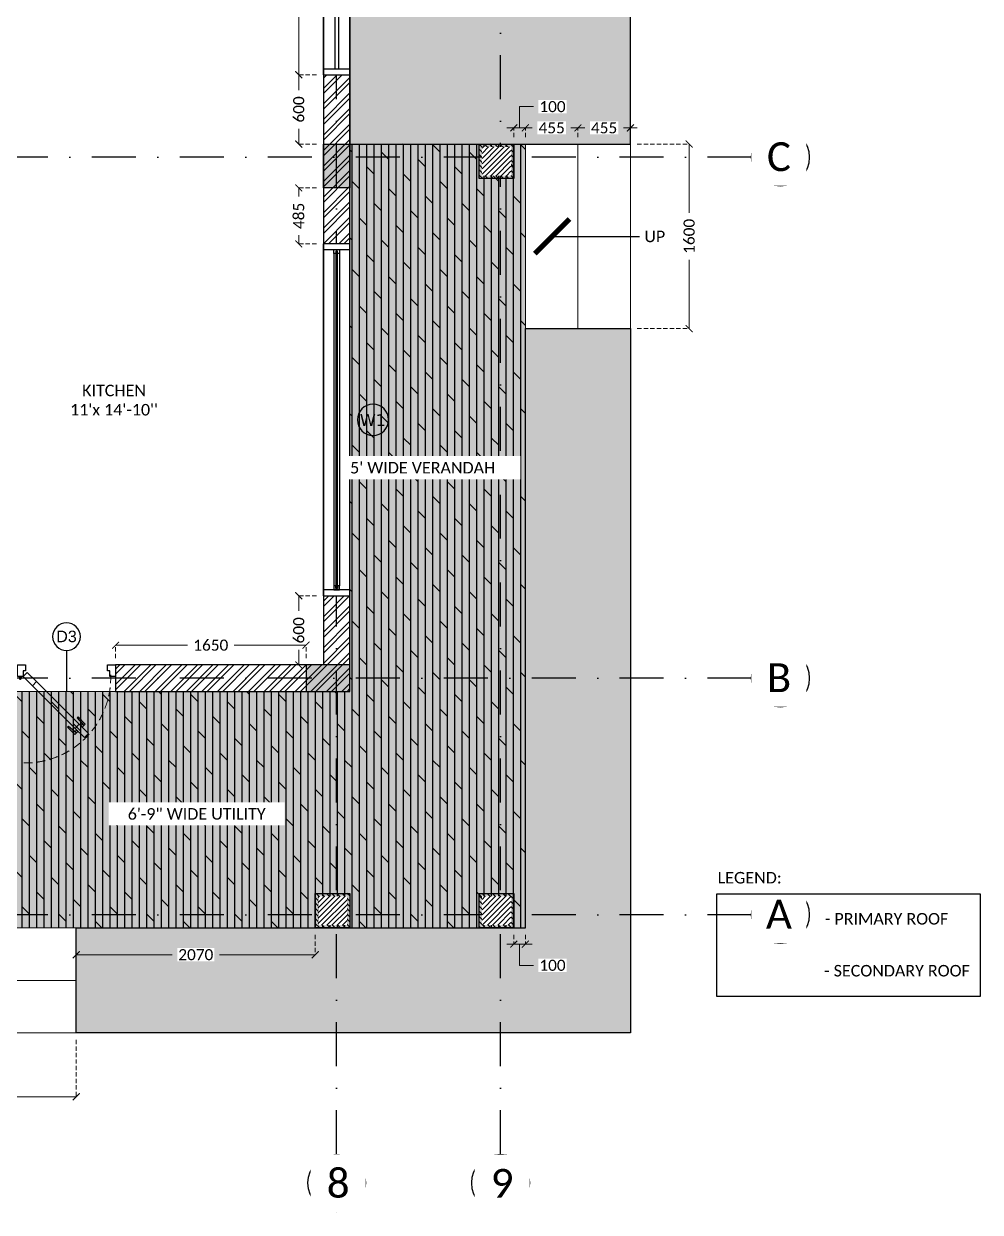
# Model space of a CAD drawing. Header units: millimetres. Extents: x -15000 to 28550, y -17045 to 28620.
# Drawn here: x 9295 to 17580, y -4514 to 5787 of the extents above; entities that cross this region are included whole.
import ezdxf
from ezdxf.enums import TextEntityAlignment as Align

# ---------------------------------------------------------------- set-up
doc = ezdxf.new("R2010")
doc.units = ezdxf.units.MM
doc.header["$LTSCALE"] = 150
for name, pattern in [('3BHK-W(SB)$0$HIDDEN', [0.375, 0.25, -0.125]), ('DASHDOTX2', [50.8, 25.4, -12.7, 0, -12.7]), ('DASHED', [0.75, 0.5, -0.25])]:
    doc.linetypes.add(name, pattern=pattern)
for name, color, linetype in [('ad-Arrow', 32, 'Continuous'), ('ad-Column', 3, 'Continuous'), ('ad-Column Hatch', 125, 'Continuous'), ('ad-Door', 11, 'Continuous'), ('ad-Elevation 10', 8, 'Continuous'), ('ad-Grid', 8, 'DASHDOTX2'), ('ad-MS Columns', 1, 'Continuous'), ('ad-RCC', 3, 'Continuous'), ('ad-RCC Hatch', 125, 'Continuous'), ('ad-Text main', 7, 'Continuous'), ('ad-Text Main_Door&window Label', 7, 'Continuous'), ('ad-Wall', 240, 'Continuous'), ('ad-Wall hatch', 8, 'Continuous')]:
    doc.layers.add(name, color=color, linetype=linetype)
doc.layers.add('ad-Dimension', color=5, linetype='Continuous', lineweight=0, true_color=0x0000ff)
doc.layers.add('ad-Glass Sectionline', color=140, linetype='Continuous', true_color=0x00bfff)
doc.layers.add('ad-Verandah', color=7, linetype='Continuous', true_color=0xa57c52)
doc.styles.add('6 U T S R N_Corridor-Basement$0$Standard', font='arial.ttf')
doc.styles.add('6 U T S R N_Typical Floor Plan$0$3BHK-E(NB)$0$grid_text', font='verdana.ttf', dxfattribs={"width": 0.9})
doc.styles.add('New Text Style', font='arial.ttf', dxfattribs={"height": 100})
doc.styles.get("Standard").update_dxf_attribs({"font": 'calibril.ttf'})
doc.dimstyles.new('$ZCDB_AUDIT_GENERATED_5D79', dxfattribs={"dimscale": 50, "dimtxt": 2.4, "dimasz": 1, "dimexe": 5, "dimexo": 100, "dimgap": 1, "dimtad": 0, "dimdec": 0, "dimdsep": 46, "dimtxsty": 'Standard', "dimblk": 'ARCHTICK', "dimcen": 0.025, "dimse1": 1, "dimse2": 1, "dimclrd": 256, "dimclre": 256, "dimclrt": 256, "dimazin": 2, "dimtfac": 1, "dimtdec": 0, "dimtix": 1, "dimtmove": 2, "dimatfit": 3, "dimldrblk": 'ARCHTICK', "dimfxl": 1, "dimtolj": 1, "dimtzin": 0, "dimarcsym": 0})
doc.dimstyles.new('A-75-DIM-INT (Framing)', dxfattribs={"dimscale": 100, "dimtxt": 0.8, "dimasz": 0.5, "dimexe": 0, "dimexo": 0.5, "dimgap": 0.5, "dimtad": 0, "dimdec": 0, "dimdsep": 46, "dimtxsty": 'Standard', "dimblk": 'ARCHTICK', "dimcen": 0.025, "dimclrd": 256, "dimclre": 256, "dimclrt": 256, "dimazin": 2, "dimtfac": 1, "dimtdec": 0, "dimtmove": 1, "dimatfit": 0, "dimldrblk": 'ARCHTICK', "dimfxl": 1, "dimtfill": 1, "dimtolj": 1, "dimtzin": 0, "dimarcsym": 0})

# ---------------------------------------------------------------- blocks, each defined once
blk = doc.blocks.new('1625E_Grid')
at = {"layer": 'ad-Grid', "ltscale": 0.1}
for points in [[(12005, -4010), (12005, 16020)], [(13424.9, -4010), (13424.9, 16020)], [(15600, 4630), (-1800, 4630)], [(15600, 115), (-1800, 115)], [(15600, -1935), (-1800, -1935)]]:
    blk.add_lwpolyline(points, dxfattribs=at)
at = {"layer": 'ad-Grid', "color": 7, "linetype": 'ByBlock'}
for centre in [(15850, 4630), (15850, 115), (15850, -1935), (12005, -4260), (13424.9, -4260)]:
    blk.add_circle(centre, 250, dxfattribs=at)
at = {"layer": 'ad-Text main', "char_height": 250, "width": 227.385, "attachment_point": 5, "bg_fill": 2}
for s, insert in [('{\\fCalibri|b0|i0|c0|p34;C}', (15836.5, 4634)), ('{\\fCalibri|b0|i0|c0|p34;B}', (15836.5, 119)), ('{\\fCalibri|b0|i0|c0|p34;A}', (15836.5, -1931)), ('{\\fCalibri|b0|i0|c0|p34;8}', (12018.5, -4264)), ('{\\fCalibri|b0|i0|c0|p34;9}', (13438.4, -4264))]:
    blk.add_mtext(s, dxfattribs=dict(at, insert=insert))
blk = doc.blocks.new('_ArchTick')
at = {"color": 0, "linetype": 'ByBlock', "const_width": 0.15}
blk.add_lwpolyline([(-0.5, -0.5), (0.5, 0.5)], dxfattribs=at)
blk = doc.blocks.new('1625E_Roof Plan')
at = {"layer": 'ad-Text main', "insert": (15583, -1615), "char_height": 100, "width": 524.49, "attachment_point": 5, "bg_fill": 2}
blk.add_mtext('LEGEND:', dxfattribs=at)
at = {"layer": 'Defpoints'}
blk.add_lwpolyline([(15300, -1753), (17580, -1753), (17580, -2645), (15300, -2645)], close=True, dxfattribs=at)
at = {"layer": 'ad-Text main', "char_height": 100, "attachment_point": 5, "bg_fill": 2}
for s, insert, width in [('- PRIMARY ROOF', (16769, -1971), 1048.03), ('- SECONDARY ROOF', (16859, -2421), 1266.16)]:
    blk.add_mtext(s, dxfattribs=dict(at, insert=insert, width=width))
blk = doc.blocks.new('A$C42b14ea2')
at = {"layer": 'ad-RCC Hatch', "transparency": 33554687}
h = blk.add_hatch(dxfattribs=at)
h.set_pattern_fill('ANSI31', color=256, scale=10)
h.set_pattern_definition([(45, (13250, 8645), (-22.45064, 22.45064), [])])
h.paths.add_polyline_path([(0, 0), (300, 0), (300, 300), (0, 300)])
at = {"layer": 'ad-RCC'}
blk.add_lwpolyline([(0, 0), (300, 0), (300, 300), (0, 300)], close=True, dxfattribs=at)
blk = doc.blocks.new('zw$6AA0')
at = {"layer": 'ad-Column Hatch', "transparency": 33554687}
h = blk.add_hatch(color=256, dxfattribs=at)
h.dxf.hatch_style = 1
h.paths.add_polyline_path([(0, -230), (380, -230), (380, 0), (0, 0)])
at = {"layer": 'ad-Column'}
blk.add_lwpolyline([(0, -230), (380, -230), (380, 0), (0, 0)], close=True, dxfattribs=at)
blk = doc.blocks.new('1625E_Columns')
at = {"layer": 'ad-Column', "xscale": -1, "rotation": 90}
blk.add_blockref('zw$6AA0', (11890, 4745), dxfattribs=at)
at = {"layer": 'ad-Column', "rotation": 179.9999999999997}
blk.add_blockref('zw$6AA0', (12120, 0), dxfattribs=at)
at = {"layer": 'ad-RCC', "xscale": -1, "rotation": 180}
blk.add_blockref('A$C42b14ea2', (13240, 4745), dxfattribs=at)
at = {"layer": 'ad-RCC', "xscale": -1}
for p in [(12120, -2050), (13540, -2050)]:
    blk.add_blockref('A$C42b14ea2', p, dxfattribs=at)
blk = doc.blocks.new('zw$B0BD')
blk.add_wipeout([(0, 0), (250, 0), (250, -250), (0, -250)])
at = {"layer": 'ad-MS Columns'}
h = blk.add_hatch(dxfattribs=at)
h.set_pattern_fill('ANSI31', color=256, scale=10)
h.set_pattern_definition([(45, (4e-12, -250), (-22.4506, 22.4506), [])])
h.paths.add_polyline_path([(0, 0), (250, 0), (250, -250), (0, -250)])
at = {"layer": 'ad-MS Columns', "const_width": 1}
blk.add_lwpolyline([(0, 0), (250, 0), (250, -250), (0, -250)], close=True, dxfattribs=at)
blk = doc.blocks.new('zw$BD87')
at = {"layer": 'ad-MS Columns'}
for p in [(1145, 4720), (-275, -1775), (1145, -1775)]:
    blk.add_blockref('zw$B0BD', p, dxfattribs=at)
blk = doc.blocks.new('*U77')
for p, q in [((-25, -128), (-25, -94)), ((-8, -111), (-42, -111)), ((-564, -513), (-549, -528)), ((-499, -578), (-514, -564))]:
    blk.add_line(p, q)
for points in [[(-800, -100), (-800, -50), (-779, -50), (-779, -36), (-779, 0), (-850, 0), (-850, -100)], [(-50, -100), (0, -100), (0, 0), (-71, 0), (-71, -36), (-71, -50), (-50, -50)], [(-50, -100), (-131, -181), (-166, -145), (-85, -65)], [(-131, -181), (-500, -550), (-535, -514), (-166, -145)], [(-580, -630), (-500, -550), (-535, -514), (-616, -595)]]:
    blk.add_lwpolyline(points, close=True)
for points in [[(-561, -540), (-588, -513), (-525, -450), (-518, -458), (-575, -526)], [(-525, -575), (-498, -603), (-435, -540), (-443, -532), (-512, -589)]]:
    blk.add_lwpolyline(points)
blk.add_circle((-25, -111), 11.1)
at = {"color": 8, "linetype": 'DASHED', "lineweight": 0}
blk.add_arc((-66, -108), 742, 178.1881, 271.8119, dxfattribs=at)
at = {"layer": 'ad-Text Main_Door&window Label'}
blk.add_line((-425, 125), (-425, -230), dxfattribs=at)
blk.add_circle((-425, 245), 120, dxfattribs=at)
at = {"layer": 'ad-Text Main_Door&window Label', "style": 'New Text Style'}
blk.add_attdef('D1', text='', height=100, dxfattribs=at).set_placement((-425, 245), align=Align.MIDDLE_CENTER)
blk = doc.blocks.new('zw$7F57')
at = {"layer": 'ad-Text main', "insert": (294, 7), "char_height": 80, "width": 631.6, "attachment_point": 5, "rotation": 90}
blk.add_mtext('JAALI WALL', dxfattribs=at)
blk.add_wipeout([(230, 1350), (230, -1350), (0, -1350), (0, 1350)]).dxf.layer = 'ad-Elevation 10'
at = {"layer": 'ad-Elevation 10'}
for points in [[(0, 1300), (230, 1300), (230, 1350), (0, 1350)], [(0, -1300), (0, -1350), (230, -1350), (230, -1300)]]:
    blk.add_lwpolyline(points, close=True, dxfattribs=at)
for points in [[(0, -1350), (0, 1350)], [(230, -1350), (230, 1350)], [(100, 1300), (100, -1300)], [(130, 1300), (130, -1300)]]:
    blk.add_lwpolyline(points, dxfattribs=at)
blk = doc.blocks.new('zw$4DB2')
blk.add_wipeout([(0, 3050), (0, 0), (-230, 0), (-230, 3050)]).dxf.layer = 'ad-Elevation 10'
at = {"layer": 'ad-Elevation 10'}
for points in [[(-230, 3000), (0, 3000), (0, 3050), (-230, 3050)], [(-122, 2965), (-140, 2965), (-140, 3000), (-90, 3000), (-90, 2965), (-108, 2965), (-108, 2987), (-122, 2987)], [(-230, 50), (-230, 0), (0, 0), (0, 50)], [(-122, 85), (-140, 85), (-140, 50), (-90, 50), (-90, 85), (-108, 85), (-108, 63), (-122, 63)]]:
    blk.add_lwpolyline(points, close=True, dxfattribs=at)
for points in [[(-230, 0), (-230, 3050)], [(0, 0), (0, 3050)]]:
    blk.add_lwpolyline(points, dxfattribs=at)
at = {"layer": 'ad-Glass Sectionline'}
for points in [[(-140, 2965), (-140, 85)], [(-90, 2965), (-90, 85)]]:
    blk.add_lwpolyline(points, dxfattribs=at)
blk.add_lwpolyline([(-110, 2982.5), (-110, 65), (-120, 65), (-120, 2982.5)], close=True, dxfattribs=at)
blk = doc.blocks.new('zw$42B5')
at = {"layer": 'ad-Wall hatch', "transparency": 33554610}
h = blk.add_hatch(dxfattribs=at)
h.set_pattern_fill('ANSI32', color=256, scale=10)
h.set_pattern_definition([(45, (411299.33, 102900.03), (-67.35192, 67.35192), []), (45, (411344.235, 102900.03), (-67.35192, 67.35192), [])])
h.paths.add_polyline_path([(12120, 0), (12120, 9020), (11890, 9020), (11890, 230), (10090, 230), (10090, 0)])
at = {"layer": 'ad-Door', "ltscale": 5}
ref = blk.add_blockref('*U77', (9240, 230), dxfattribs=dict(at, xscale=-1, rotation=359.9999999999999))
ref.add_attrib('D1', 'D3', dxfattribs={"layer": 'ad-Text Main_Door&window Label', "height": 100, "rotation": 360, "style": 'New Text Style'}).set_placement((9665, 477), align=Align.MIDDLE_CENTER)
blk.add_blockref('zw$7F57', (11890, 6695))
at = {"rotation": 359.9999999999999}
blk.add_blockref('zw$4DB2', (12120, 830), dxfattribs=at)
at = {"layer": 'ad-Wall'}
blk.add_lwpolyline([(12120, 0), (12120, 9020), (11890, 9020), (11890, 230), (10090, 230), (10090, 0)], close=True, dxfattribs=at)
blk = doc.blocks.new('6 U T S R N_Typical Floor Plan$0$ad_Window Tag')
blk.add_circle((0, 0), 150)
at = {"style": '6 U T S R N_Typical Floor Plan$0$3BHK-E(NB)$0$grid_text', "width": 0.9}
blk.add_attdef('D1', text='', height=125, dxfattribs=at).set_placement((0, 0), align=Align.MIDDLE_CENTER)
blk = doc.blocks.new('zw$3849')
at = {"layer": 'ad-Text Main_Door&window Label'}
ref = blk.add_blockref('6 U T S R N_Typical Floor Plan$0$ad_Window Tag', (12320, 2355), dxfattribs=dict(at, xscale=-0.9, yscale=0.9, zscale=0.9))
ref.add_attrib('D1', 'W1', dxfattribs={"height": 101.2, "rotation": 1800, "style": '6 U T S R N_Typical Floor Plan$0$3BHK-E(NB)$0$grid_text'}).set_placement((12319, 2353), align=Align.MIDDLE_CENTER)
at = {"layer": 'ad-Text main', "char_height": 100, "width": 1424.19, "attachment_point": 5, "bg_fill": 2}
for s, insert in [("KITCHEN\\P11'x 14'-10''", (10077, 2525)), ("\\pxqj;5' WIDE VERANDAH", (12834, 1939)), ('6\'-9" WIDE UTILITY', (10793, -1062))]:
    blk.add_mtext(s, dxfattribs=dict(at, insert=insert))
blk = doc.blocks.new('*D217')
at = {"layer": 'ad-Dimension', "linetype": '3BHK-W(SB)$0$HIDDEN', "lineweight": -2}
for p, q in [((11830, -5575), (11677, -5575)), ((11830, -8275), (11677, -8275))]:
    blk.add_line(p, q, dxfattribs=at)
at = {"layer": 'ad-Dimension', "lineweight": -2}
for p, q in [((11677, -5575), (11677, -6719)), ((11677, -8275), (11677, -7131))]:
    blk.add_line(p, q, dxfattribs=at)
at = {"layer": 'Defpoints', "color": 0}
for p in [(11890, -5575), (11677, -8275), (11890, -8275)]:
    blk.add_point(p, dxfattribs=at)
at = {"layer": 'ad-Dimension', "lineweight": -2, "xscale": 60, "yscale": 60, "zscale": 60}
for p, rotation in [((11677, -5575), 90), ((11677, -8275), 270)]:
    blk.add_blockref('_ArchTick', p, dxfattribs=dict(at, rotation=rotation))
at = {"layer": 'ad-Dimension', "insert": (11677, -6925), "char_height": 96, "attachment_point": 5, "rotation": 90, "bg_fill": 3, "box_fill_scale": 1.1, "bg_fill_color": 257, "bg_fill_transparency": 0}
blk.add_mtext('\\A1;2700', dxfattribs=at)
blk = doc.blocks.new('*D218')
at = {"layer": 'ad-Dimension', "linetype": '3BHK-W(SB)$0$HIDDEN', "lineweight": -2}
for p, q in [((11830, -8275), (11677, -8275)), ((11830, -8875), (11677, -8875))]:
    blk.add_line(p, q, dxfattribs=at)
at = {"layer": 'ad-Dimension', "lineweight": -2}
for p, q in [((11677, -8275), (11677, -8407)), ((11677, -8875), (11677, -8743))]:
    blk.add_line(p, q, dxfattribs=at)
at = {"layer": 'Defpoints', "color": 0}
for p in [(11890, -8275), (11677, -8875), (11890, -8875)]:
    blk.add_point(p, dxfattribs=at)
at = {"layer": 'ad-Dimension', "lineweight": -2, "xscale": 60, "yscale": 60, "zscale": 60}
for p, rotation in [((11677, -8275), 90), ((11677, -8875), 270)]:
    blk.add_blockref('_ArchTick', p, dxfattribs=dict(at, rotation=rotation))
at = {"layer": 'ad-Dimension', "insert": (11677, -8575), "char_height": 96, "attachment_point": 5, "rotation": 90, "bg_fill": 3, "box_fill_scale": 1.1, "bg_fill_color": 257, "bg_fill_transparency": 0}
blk.add_mtext('\\A1;600', dxfattribs=at)
blk = doc.blocks.new('*D223')
at = {"layer": 'ad-Dimension', "linetype": '3BHK-W(SB)$0$HIDDEN', "lineweight": -2}
for p, q in [((11830, -9255), (11677, -9255)), ((11830, -9740), (11677, -9740))]:
    blk.add_line(p, q, dxfattribs=at)
at = {"layer": 'ad-Dimension', "lineweight": -2}
for p, q in [((11677, -9255), (11677, -9330)), ((11677, -9740), (11677, -9666))]:
    blk.add_line(p, q, dxfattribs=at)
at = {"layer": 'Defpoints', "color": 0}
for p in [(11890, -9255), (11677, -9740), (11890, -9740)]:
    blk.add_point(p, dxfattribs=at)
at = {"layer": 'ad-Dimension', "lineweight": -2, "xscale": 60, "yscale": 60, "zscale": 60}
for p, rotation in [((11677, -9255), 90), ((11677, -9740), 270)]:
    blk.add_blockref('_ArchTick', p, dxfattribs=dict(at, rotation=rotation))
at = {"layer": 'ad-Dimension', "insert": (11677, -9498), "char_height": 96, "attachment_point": 5, "rotation": 90, "bg_fill": 3, "box_fill_scale": 1.1, "bg_fill_color": 257, "bg_fill_transparency": 0}
blk.add_mtext('\\A1;485', dxfattribs=at)
blk = doc.blocks.new('*D224')
at = {"layer": 'ad-Dimension', "linetype": '3BHK-W(SB)$0$HIDDEN', "lineweight": -2}
for p, q in [((11830, -12790), (11677, -12790)), ((11830, -13390), (11677, -13390))]:
    blk.add_line(p, q, dxfattribs=at)
at = {"layer": 'ad-Dimension', "lineweight": -2}
for p, q in [((11677, -12790), (11677, -12922)), ((11677, -13390), (11677, -13258))]:
    blk.add_line(p, q, dxfattribs=at)
at = {"layer": 'Defpoints', "color": 0}
for p in [(11890, -12790), (11677, -13390), (11890, -13390)]:
    blk.add_point(p, dxfattribs=at)
at = {"layer": 'ad-Dimension', "lineweight": -2, "xscale": 60, "yscale": 60, "zscale": 60}
for p, rotation in [((11677, -12790), 90), ((11677, -13390), 270)]:
    blk.add_blockref('_ArchTick', p, dxfattribs=dict(at, rotation=rotation))
at = {"layer": 'ad-Dimension', "insert": (11677, -13090), "char_height": 96, "attachment_point": 5, "rotation": 90, "bg_fill": 3, "box_fill_scale": 1.1, "bg_fill_color": 257, "bg_fill_transparency": 0}
blk.add_mtext('\\A1;600', dxfattribs=at)
blk = doc.blocks.new('*D225')
at = {"layer": 'ad-Dimension', "linetype": '3BHK-W(SB)$0$HIDDEN', "lineweight": -2}
for p, q in [((10090, -13330), (10090, -13219)), ((11740, -13330), (11740, -13219))]:
    blk.add_line(p, q, dxfattribs=at)
at = {"layer": 'ad-Dimension', "lineweight": -2}
for p, q in [((10090, -13219), (10712, -13219)), ((11740, -13219), (11118, -13219))]:
    blk.add_line(p, q, dxfattribs=at)
at = {"layer": 'Defpoints', "color": 0}
for p in [(11740, -13219), (10090, -13390), (11740, -13390)]:
    blk.add_point(p, dxfattribs=at)
at = {"layer": 'ad-Dimension', "lineweight": -2, "xscale": 60, "yscale": 60, "zscale": 60, "rotation": 180}
blk.add_blockref('_ArchTick', (10090, -13219), dxfattribs=at)
at = {"layer": 'ad-Dimension', "lineweight": -2, "xscale": 60, "yscale": 60, "zscale": 60}
blk.add_blockref('_ArchTick', (11740, -13219), dxfattribs=at)
at = {"layer": 'ad-Dimension', "insert": (10915, -13219), "char_height": 96, "attachment_point": 5, "bg_fill": 3, "box_fill_scale": 1.1, "bg_fill_color": 257, "bg_fill_transparency": 0}
blk.add_mtext('\\A1;1650', dxfattribs=at)
blk = doc.blocks.new('*D245')
at = {"layer": 'ad-Dimension', "linetype": '3BHK-W(SB)$0$HIDDEN', "lineweight": -2}
for p, q in [((9750, -15730), (9750, -15902)), ((11820, -15730), (11820, -15902))]:
    blk.add_line(p, q, dxfattribs=at)
at = {"layer": 'ad-Dimension', "lineweight": -2}
for p, q in [((9750, -15902), (10579, -15902)), ((11820, -15902), (10991, -15902))]:
    blk.add_line(p, q, dxfattribs=at)
at = {"layer": 'Defpoints', "color": 0}
for p in [(9750, -15670), (11820, -15670), (11820, -15902)]:
    blk.add_point(p, dxfattribs=at)
at = {"layer": 'ad-Dimension', "lineweight": -2, "xscale": 60, "yscale": 60, "zscale": 60, "rotation": 180}
blk.add_blockref('_ArchTick', (9750, -15902), dxfattribs=at)
at = {"layer": 'ad-Dimension', "lineweight": -2, "xscale": 60, "yscale": 60, "zscale": 60}
blk.add_blockref('_ArchTick', (11820, -15902), dxfattribs=at)
at = {"layer": 'ad-Dimension', "insert": (10785, -15902), "char_height": 96, "attachment_point": 5, "bg_fill": 3, "box_fill_scale": 1.1, "bg_fill_color": 257, "bg_fill_transparency": 0}
blk.add_mtext('\\A1;2070', dxfattribs=at)
blk = doc.blocks.new('*D253')
at = {"layer": 'ad-Dimension', "lineweight": -2}
for p, q in [((13640, -8735), (13580, -8735)), ((13640, -8735), (13700, -8735)), ((14095, -8735), (14036, -8735)), ((14095, -8735), (14155, -8735))]:
    blk.add_line(p, q, dxfattribs=at)
at = {"layer": 'ad-Dimension', "linetype": '3BHK-W(SB)$0$HIDDEN', "lineweight": -2}
for p, q in [((13640, -8815), (13640, -8735)), ((14095, -8815), (14095, -8735))]:
    blk.add_line(p, q, dxfattribs=at)
at = {"layer": 'Defpoints', "color": 0}
for p in [(14095, -8735), (13640, -8875), (14095, -8875)]:
    blk.add_point(p, dxfattribs=at)
at = {"layer": 'ad-Dimension', "lineweight": -2, "xscale": 60, "yscale": 60, "zscale": 60}
blk.add_blockref('_ArchTick', (13640, -8735), dxfattribs=at)
at = {"layer": 'ad-Dimension', "lineweight": -2, "xscale": 60, "yscale": 60, "zscale": 60, "rotation": 180}
blk.add_blockref('_ArchTick', (14095, -8735), dxfattribs=at)
at = {"layer": 'ad-Dimension', "insert": (13868, -8735), "char_height": 96, "attachment_point": 5, "bg_fill": 3, "box_fill_scale": 1.1, "bg_fill_color": 257, "bg_fill_transparency": 0}
blk.add_mtext('\\A1;455', dxfattribs=at)
blk = doc.blocks.new('*D254')
at = {"layer": 'ad-Dimension', "lineweight": -2}
for p, q in [((14095, -8735), (14035, -8735)), ((14095, -8735), (14154, -8735)), ((14550, -8735), (14490, -8735)), ((14550, -8735), (14610, -8735))]:
    blk.add_line(p, q, dxfattribs=at)
at = {"layer": 'ad-Dimension', "linetype": '3BHK-W(SB)$0$HIDDEN', "lineweight": -2}
for p, q in [((14095, -8815), (14095, -8735)), ((14550, -8815), (14550, -8735))]:
    blk.add_line(p, q, dxfattribs=at)
at = {"layer": 'Defpoints', "color": 0}
for p in [(14550, -8735), (14095, -8875), (14550, -8875)]:
    blk.add_point(p, dxfattribs=at)
at = {"layer": 'ad-Dimension', "lineweight": -2, "xscale": 60, "yscale": 60, "zscale": 60}
blk.add_blockref('_ArchTick', (14095, -8735), dxfattribs=at)
at = {"layer": 'ad-Dimension', "lineweight": -2, "xscale": 60, "yscale": 60, "zscale": 60, "rotation": 180}
blk.add_blockref('_ArchTick', (14550, -8735), dxfattribs=at)
at = {"layer": 'ad-Dimension', "insert": (14322, -8735), "char_height": 96, "attachment_point": 5, "bg_fill": 3, "box_fill_scale": 1.1, "bg_fill_color": 257, "bg_fill_transparency": 0}
blk.add_mtext('\\A1;455', dxfattribs=at)
blk = doc.blocks.new('*D255')
at = {"layer": 'ad-Dimension', "linetype": '3BHK-W(SB)$0$HIDDEN', "lineweight": -2}
for p, q in [((14610, -8875), (15059, -8875)), ((14610, -10475), (15059, -10475))]:
    blk.add_line(p, q, dxfattribs=at)
at = {"layer": 'ad-Dimension', "lineweight": -2}
for p, q in [((15059, -8875), (15059, -9472)), ((15059, -10475), (15059, -9878))]:
    blk.add_line(p, q, dxfattribs=at)
at = {"layer": 'Defpoints', "color": 0}
for p in [(14550, -8875), (14550, -10475), (15059, -10475)]:
    blk.add_point(p, dxfattribs=at)
at = {"layer": 'ad-Dimension', "lineweight": -2, "xscale": 60, "yscale": 60, "zscale": 60}
for p, rotation in [((15059, -8875), 90), ((15059, -10475), 270)]:
    blk.add_blockref('_ArchTick', p, dxfattribs=dict(at, rotation=rotation))
at = {"layer": 'ad-Dimension', "insert": (15059, -9675), "char_height": 96, "attachment_point": 5, "rotation": 90, "bg_fill": 3, "box_fill_scale": 1.1, "bg_fill_color": 257, "bg_fill_transparency": 0}
blk.add_mtext('\\A1;1600', dxfattribs=at)
blk = doc.blocks.new('*D256')
at = {"layer": 'ad-Dimension', "linetype": '3BHK-W(SB)$0$HIDDEN', "lineweight": -2}
for p, q in [((6200, -16640), (6200, -17133)), ((9750, -16640), (9750, -17133))]:
    blk.add_line(p, q, dxfattribs=at)
at = {"layer": 'ad-Dimension', "lineweight": -2}
for p, q in [((6200, -17133), (7769, -17133)), ((9750, -17133), (8181, -17133))]:
    blk.add_line(p, q, dxfattribs=at)
at = {"layer": 'Defpoints', "color": 0}
for p in [(6200, -16580), (9750, -16580), (6200, -17133)]:
    blk.add_point(p, dxfattribs=at)
at = {"layer": 'ad-Dimension', "lineweight": -2, "xscale": 60, "yscale": 60, "zscale": 60, "rotation": 180}
blk.add_blockref('_ArchTick', (6200, -17133), dxfattribs=at)
at = {"layer": 'ad-Dimension', "lineweight": -2, "xscale": 60, "yscale": 60, "zscale": 60}
blk.add_blockref('_ArchTick', (9750, -17133), dxfattribs=at)
at = {"layer": 'ad-Dimension', "insert": (7975, -17133), "char_height": 96, "attachment_point": 5, "bg_fill": 3, "box_fill_scale": 1.1, "bg_fill_color": 257, "bg_fill_transparency": 0}
blk.add_mtext('\\A1;3550', dxfattribs=at)
blk = doc.blocks.new('*D268')
at = {"layer": 'ad-Dimension', "lineweight": -2}
for p, q in [((13710, -8551), (13590, -8551)), ((13590, -8551), (13590, -8735)), ((13540, -8735), (13480, -8735)), ((13640, -8735), (13540, -8735)), ((13640, -8735), (13700, -8735))]:
    blk.add_line(p, q, dxfattribs=at)
at = {"layer": 'ad-Dimension', "linetype": '3BHK-W(SB)$0$HIDDEN', "lineweight": -2}
for p, q in [((13540, -8815), (13540, -8735)), ((13640, -8815), (13640, -8735))]:
    blk.add_line(p, q, dxfattribs=at)
at = {"layer": 'Defpoints', "color": 0}
for p in [(13540, -8735), (13540, -8875), (13640, -8875)]:
    blk.add_point(p, dxfattribs=at)
at = {"layer": 'ad-Dimension', "lineweight": -2, "xscale": 60, "yscale": 60, "zscale": 60}
blk.add_blockref('_ArchTick', (13540, -8735), dxfattribs=at)
at = {"layer": 'ad-Dimension', "lineweight": -2, "xscale": 60, "yscale": 60, "zscale": 60, "rotation": 180}
blk.add_blockref('_ArchTick', (13640, -8735), dxfattribs=at)
at = {"layer": 'ad-Dimension', "insert": (13875, -8551), "char_height": 96, "attachment_point": 5, "bg_fill": 3, "box_fill_scale": 1.1, "bg_fill_color": 257, "bg_fill_transparency": 0}
blk.add_mtext('\\A1;100', dxfattribs=at)
blk = doc.blocks.new('*D269')
at = {"layer": 'ad-Dimension', "linetype": '3BHK-W(SB)$0$HIDDEN', "lineweight": -2}
for p, q in [((13540, -15730), (13540, -15810)), ((13640, -15730), (13640, -15810))]:
    blk.add_line(p, q, dxfattribs=at)
at = {"layer": 'ad-Dimension', "lineweight": -2}
for p, q in [((13540, -15810), (13480, -15810)), ((13640, -15810), (13540, -15810)), ((13590, -15994), (13590, -15810)), ((13640, -15810), (13700, -15810)), ((13710, -15994), (13590, -15994))]:
    blk.add_line(p, q, dxfattribs=at)
at = {"layer": 'Defpoints', "color": 0}
for p in [(13540, -15670), (13640, -15670), (13540, -15810)]:
    blk.add_point(p, dxfattribs=at)
at = {"layer": 'ad-Dimension', "lineweight": -2, "xscale": 60, "yscale": 60, "zscale": 60}
blk.add_blockref('_ArchTick', (13540, -15810), dxfattribs=at)
at = {"layer": 'ad-Dimension', "lineweight": -2, "xscale": 60, "yscale": 60, "zscale": 60, "rotation": 180}
blk.add_blockref('_ArchTick', (13640, -15810), dxfattribs=at)
at = {"layer": 'ad-Dimension', "insert": (13875, -15994), "char_height": 96, "attachment_point": 5, "bg_fill": 3, "box_fill_scale": 1.1, "bg_fill_color": 257, "bg_fill_transparency": 0}
blk.add_mtext('\\A1;100', dxfattribs=at)
blk = doc.blocks.new('zw$3055')
at = {"transparency": 33554559}
h = blk.add_hatch(color=256, dxfattribs=at)
h.dxf.hatch_style = 1
h.set_gradient(color1=(153, 204, 0), color2=(63, 127, 0), tint=1, name='INVSPHERICAL')
h.paths.add_polyline_path([(12120, -8875), (14550, -8875), (14550, -4975), (12120, -4975)])
h = blk.add_hatch(dxfattribs=at)
h.set_pattern_fill('GRASS', color=74)
h.set_pattern_definition([(90, (-1084315.541, 661200.024), (-17.96051224, 17.96051224), [4.7625, -31.1585245]), (45, (-1084315.54, 661200.024), (-17.96051224, 17.96051224), [4.7625, -20.6375]), (135, (-1084315.54, 661200.024), (-17.96051224, -17.96051224), [4.7625, -20.6375])])
h.paths.add_polyline_path([(12120, -8875), (14550, -8875), (14550, -4975), (12120, -4975)])
h = blk.add_hatch(dxfattribs=at)
h.set_pattern_fill('GRASS', color=74, angle=180)
h.set_pattern_definition([(270, (14550, -10400), (17.960512, -17.960512), [4.7625, -31.158524]), (225, (14550, -10400), (17.96051, -17.96051), [4.7625, -20.6375]), (315, (14550, -10400), (17.96051, 17.96051), [4.7625, -20.6375])])
h.paths.add_polyline_path([(14550, -16580), (9750, -16580), (9750, -15670), (13640, -15670), (13640, -10475), (14550, -10475)])
h = blk.add_hatch(color=256, dxfattribs=at)
h.dxf.hatch_style = 1
h.set_gradient(color1=(153, 204, 0), color2=(63, 127, 0), tint=1, name='INVSPHERICAL')
h.paths.add_polyline_path([(14550, -16580), (9750, -16580), (9750, -15670), (13640, -15670), (13640, -10475), (14550, -10475)])
at = {"layer": 'ad-Verandah', "transparency": 33554559}
h = blk.add_hatch(color=256, dxfattribs=at)
h.dxf.hatch_style = 1
h.paths.add_polyline_path([(13640, -8875), (12120, -8875), (12120, -13620), (6200, -13620), (6200, -15670), (13640, -15670)])
at = {"layer": 'ad-Verandah', "transparency": 33554687}
h = blk.add_hatch(dxfattribs=at)
h.set_pattern_fill('DOLMIT', color=256, scale=10, angle=90)
h.set_pattern_definition([(90, (-1084315.54, 661200.024), (-63.5, 5e-14), []), (135, (-1084315.54, 661200.02), (-126.999913, -126.999913), [89.80256, -179.605122])])
h.paths.add_polyline_path([(13640, -8875), (12120, -8875), (12120, -13620), (6200, -13620), (6200, -15670), (13640, -15670)])
at = {"layer": 'ad-Elevation 10'}
for points in [[(12120, -8875), (14550, -8875), (14550, -4975), (12120, -4975)], [(14550, -16580), (9750, -16580), (9750, -15670), (13640, -15670), (13640, -10475), (14550, -10475)]]:
    blk.add_lwpolyline(points, close=True, dxfattribs=at)
at = {"layer": 'ad-Verandah', "lineweight": 9}
for points in [[(13640, -8875), (12120, -8875), (12120, -13620), (6200, -13620), (6200, -15670), (13640, -15670)], [(14095, -10475), (13640, -10475), (13640, -8875), (14095, -8875)], [(14550, -10475), (14095, -10475), (14095, -8875), (14550, -8875)], [(6200, -15670), (6200, -16125), (9750, -16125), (9750, -15670)], [(6200, -16125), (6200, -16580), (9750, -16580), (9750, -16125)]]:
    blk.add_lwpolyline(points, close=True, dxfattribs=at)
at = {"layer": 'ad-Text main', "insert": (14761, -9676, 0), "char_height": 100, "width": 207.6, "attachment_point": 5, "style": '6 U T S R N_Corridor-Basement$0$Standard', "bg_fill": 2}
blk.add_mtext('{\\fCalibri Light|b0|i0|c0|p34;UP}', dxfattribs=at)
at = {"layer": 'ad-Arrow'}
blk.add_leader([(13873, -9675), (14629, -9675)], dimstyle='$ZCDB_AUDIT_GENERATED_5D79', override={"dimscale": 1, "dimasz": 300, "dimgap": 50, "dimtad": 0}, dxfattribs=at)
blk = doc.blocks.new('1625_East Villa')
blk.add_blockref('1625E_Roof Plan', (0, 0))
at = {"layer": 'ad-Verandah'}
blk.add_blockref('zw$3055', (0, 13620), dxfattribs=at)
at = {"layer": 'ad-Wall'}
blk.add_blockref('zw$42B5', (0, 0), dxfattribs=at)
at = {"layer": 'ad-Text main'}
blk.add_blockref('zw$3849', (0, 0), dxfattribs=at)
blk.add_blockref('1625E_Columns', (0, 0))
at = {"layer": 'ad-MS Columns'}
blk.add_blockref('zw$BD87', (12120, 0), dxfattribs=at)
blk = doc.blocks.new('zw$33A2')
at = {"layer": 'ad-Dimension'}
for base, p1, p2, picture, middle in [((11677.5, -8275), (11890, -5575), (11890, -8275), '*D217', (11677.5, -6925)), ((11677.5, -9740), (11890, -9255), (11890, -9740), '*D223', (11677.5, -9497.5)), ((11677.5, -13390), (11890, -12790), (11890, -13390), '*D224', (11677.5, -13090))]:
    dim = blk.add_linear_dim(base=base, p1=p1, p2=p2, angle=90, dimstyle='A-75-DIM-INT (Framing)', override={"dimscale": 120, "dimblk": 'ArchTick', "dimfxl": 10, "dimtfill": 1, "dimtfillclr": 0}, dxfattribs=at)
    dim.commit()
    dim.dimension.update_dxf_attribs({"geometry": picture, "text_midpoint": middle})
dim = blk.add_linear_dim(base=(14095, -8735.4), p1=(13640, -8875), p2=(14095, -8875), dimstyle='A-75-DIM-INT (Framing)', override={"dimscale": 120, "dimblk": 'ArchTick', "dimfxl": 10, "dimtfill": 1, "dimtfillclr": 0}, dxfattribs=at)
dim.commit()
dim.dimension.update_dxf_attribs({"geometry": '*D253', "text_midpoint": (13867.5, -8735.4), "dimtype": 128})
for base, p1, p2, picture, middle in [((11820, -15902.4), (9750, -15670), (11820, -15670), '*D245', (10785, -15902.4)), ((6200, -17133.1), (9750, -16580), (6200, -16580), '*D256', (7975, -17133.1))]:
    dim = blk.add_linear_dim(base=base, p1=p1, p2=p2, dimstyle='A-75-DIM-INT (Framing)', override={"dimscale": 120, "dimblk": 'ArchTick', "dimfxl": 10, "dimtfill": 1, "dimtfillclr": 0}, dxfattribs=at)
    dim.commit()
    dim.dimension.update_dxf_attribs({"geometry": picture, "text_midpoint": middle})
dim = blk.add_linear_dim(base=(13540, -15809.6), p1=(13640, -15670), p2=(13540, -15670), angle=180, dimstyle='A-75-DIM-INT (Framing)', override={"dimscale": 120, "dimblk": 'ArchTick', "dimfxl": 10, "dimtfill": 1, "dimtfillclr": 0}, dxfattribs=at)
dim.commit()
dim.dimension.update_dxf_attribs({"geometry": '*D269', "text_midpoint": (13770.2, -15993.7), "dimtype": 128})
dim = blk.add_linear_dim(base=(11677.5, -8875), p1=(11890, -8275), p2=(11890, -8875), angle=90, dimstyle='A-75-DIM-INT (Framing)', override={"dimscale": 120, "dimblk": 'ArchTick', "dimfxl": 10, "dimtfill": 1, "dimtfillclr": 0}, dxfattribs=at)
dim.commit()
dim.dimension.update_dxf_attribs({"geometry": '*D218', "text_midpoint": (11677.5, -8575)})
dim = blk.add_linear_dim(base=(14550, -8735.4), p1=(14095, -8875), p2=(14550, -8875), dimstyle='A-75-DIM-INT (Framing)', override={"dimscale": 120, "dimblk": 'ArchTick', "dimfxl": 10, "dimtfill": 1, "dimtfillclr": 0}, dxfattribs=at)
dim.commit()
dim.dimension.update_dxf_attribs({"geometry": '*D254', "text_midpoint": (14322.5, -8735.4), "dimtype": 128})
dim = blk.add_linear_dim(base=(11740, -13218.6), p1=(10090, -13390), p2=(11740, -13390), dimstyle='A-75-DIM-INT (Framing)', override={"dimscale": 120, "dimblk": 'ArchTick', "dimfxl": 10, "dimtfill": 1, "dimtfillclr": 0}, dxfattribs=at)
dim.commit()
dim.dimension.update_dxf_attribs({"geometry": '*D225', "text_midpoint": (10915, -13218.6)})
dim = blk.add_linear_dim(base=(13540, -8735.4), p1=(13640, -8875), p2=(13540, -8875), angle=180, dimstyle='A-75-DIM-INT (Framing)', override={"dimscale": 120, "dimblk": 'ArchTick', "dimfxl": 10, "dimtfill": 1, "dimtfillclr": 0}, dxfattribs=at)
dim.commit()
dim.dimension.update_dxf_attribs({"geometry": '*D268', "text_midpoint": (13770.2, -8551.3), "dimtype": 128})
dim = blk.add_linear_dim(base=(15058.5, -10475), p1=(14550, -8875), p2=(14550, -10475), angle=90, dimstyle='A-75-DIM-INT (Framing)', override={"dimscale": 120, "dimblk": 'ArchTick', "dimfxl": 10, "dimtfill": 1, "dimtfillclr": 0}, dxfattribs=at)
dim.commit()
dim.dimension.update_dxf_attribs({"geometry": '*D255', "text_midpoint": (15058.5, -9675)})

msp = doc.modelspace()

# ---------------------------------------------------------------- block references
msp.add_blockref('1625E_Grid', (0, 0))

# ---------------------------------------------------------------- next in the draw order: block references
msp.add_blockref('1625_East Villa', (0, 0))

# ---------------------------------------------------------------- next in the draw order: block references
at = {"layer": 'ad-Dimension'}
msp.add_blockref('zw$33A2', (0, 13620), dxfattribs=at)

doc.saveas('drawing.dxf')
